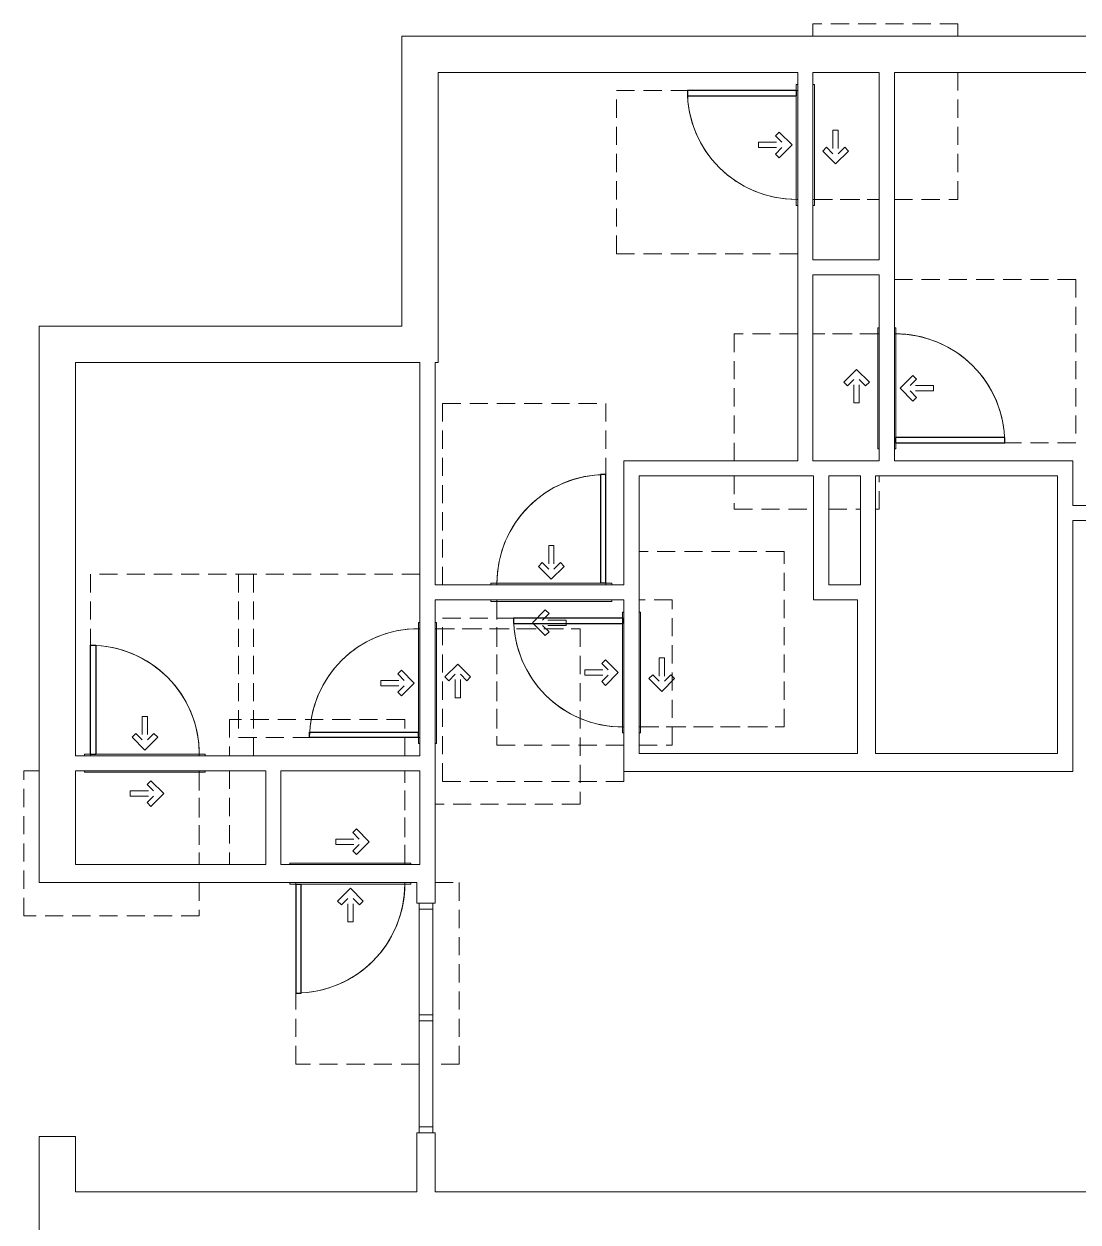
# Model space of a CAD drawing. Header units: inches. Extents: x -93 to 1419, y -1352 to 84.
# Drawn here: x -93.4 to 255.3, y -683.6 to -287.3 of the extents above; entities that cross this region are included whole.
import ezdxf

# ---------------------------------------------------------------- set-up
doc = ezdxf.new("R2010")
doc.units = ezdxf.units.IN
doc.header["$MEASUREMENT"] = 0
doc.linetypes.add('ADA Clearance', pattern=[9, 6, -3])
for name, color, linetype, lineweight in [('A-DOOR', 31, 'Continuous', 15), ('A-DOOR-FRAM', 31, 'Continuous', 9), ('A-GLAZ-CWMG', 51, 'Continuous', 9), ('A-WALL', 113, 'Continuous', 15), ('I-WALL', 2, 'Continuous', 15)]:
    doc.layers.add(name, color=color, linetype=linetype, lineweight=lineweight)

# ---------------------------------------------------------------- blocks, each defined once
blk = doc.blocks.new('Door-Single_CE_ - HM Door-2_ HM Frame-V18-ROOF')
at = {"layer": 'A-DOOR', "linetype": 'ADA Clearance', "lineweight": 9}
for p, q in [((-18, 50.5), (40, 50.5)), ((-18, 39.5), (-18, 50.5)), ((40, 50.5), (40, 2.5)), ((-18, 3), (-18, 33.5)), ((-2.02, 14.28), (-6.26, 10.04)), ((-0.78, 13.04), (-2.91, 10.91)), ((-0.78, 13.04), (-2.02, 14.28)), ((-2.02, 5.79), (-6.26, 10.04)), ((4.84, 10.91), (-2.91, 10.91)), ((4.84, 9.16), (-2.91, 9.16)), ((-0.78, 7.03), (-2.91, 9.16)), ((4.84, 10.91), (4.84, 9.16)), ((-0.78, 7.03), (-2.02, 5.79)), ((40, 2.5), (35, 2.5)), ((-36, -2.5), (-36, -62.5)), ((18, -62.5), (18, -3)), ((-4.26, -8.62), (-0.02, -4.37)), ((-3.02, -9.85), (-0.89, -7.72)), ((-0.89, -15.47), (-0.89, -7.72)), ((4.22, -8.62), (-0.02, -4.37)), ((0.86, -15.47), (0.86, -7.72)), ((2.99, -9.85), (0.86, -7.72)), ((-3.02, -9.85), (-4.26, -8.62)), ((2.99, -9.85), (4.22, -8.62)), ((0.86, -15.47), (-0.89, -15.47)), ((-36, -62.5), (18, -62.5))]:
    blk.add_line(p, q, dxfattribs=at)
at = {"layer": 'A-DOOR'}
for p, q in [((16.25, -39), (16.25, -3)), ((18, -3), (18, -39)), ((18, -39), (16.25, -39))]:
    blk.add_line(p, q, dxfattribs=at)
at = {"layer": 'A-DOOR', "lineweight": 25}
for p, q in [((16.25, -39), (16.25, -3)), ((18, -3), (18, -39)), ((18, -39), (16.25, -39))]:
    blk.add_line(p, q, dxfattribs=at)
at = {"layer": 'A-DOOR', "lineweight": 9}
blk.add_arc((18, -3), 36, 180.0012, 270, dxfattribs=at)
blk.add_arc((18, -3), 36, 180.0012, 270, dxfattribs=at)
blk.add_arc((18, -3), 36, 180.0012, 270, dxfattribs=at)
blk.add_arc((18, -3), 36, 180.0012, 270, dxfattribs=at)
blk = doc.blocks.new('Door-Single_CE_ - HM Door-2_ HM Frame-5153377-ROOF')
at = {"layer": 'A-DOOR', "linetype": 'ADA Clearance', "lineweight": 9}
for p, q in [((-36, 63), (-27.25, 63)), ((-36, 3), (-36, 63)), ((-22.75, 63), (18, 63)), ((18, 63), (18, 3.5)), ((-0.89, 15.97), (-0.89, 8.22)), ((0.86, 15.97), (-0.89, 15.97)), ((0.86, 15.97), (0.86, 8.22)), ((-3.02, 10.35), (-4.26, 9.12)), ((-4.26, 9.12), (-0.02, 4.87)), ((-3.02, 10.35), (-0.89, 8.22)), ((4.22, 9.12), (-0.02, 4.87)), ((2.99, 10.35), (0.86, 8.22)), ((2.99, 10.35), (4.22, 9.12)), ((-28, 3), (-36, 3)), ((-18, -3.5), (-18, -34)), ((40, -34), (40, -3)), ((-2.02, -6.29), (-6.26, -10.54)), ((-0.78, -7.53), (-2.91, -9.66)), ((-0.78, -7.53), (-2.02, -6.29)), ((-2.02, -14.78), (-6.26, -10.54)), ((4.84, -9.66), (-2.91, -9.66)), ((4.84, -11.41), (-2.91, -11.41)), ((-0.78, -13.54), (-2.91, -11.41)), ((4.84, -11.41), (4.84, -9.66)), ((-0.78, -13.54), (-2.02, -14.78)), ((-18, -39), (-18, -51)), ((40, -51), (40, -39)), ((-18, -51), (40, -51))]:
    blk.add_line(p, q, dxfattribs=at)
at = {"layer": 'A-DOOR'}
for p, q in [((18, 39.5), (16.25, 39.5)), ((16.25, 39.5), (16.25, 3.5)), ((18, 3.5), (18, 39.5))]:
    blk.add_line(p, q, dxfattribs=at)
at = {"layer": 'A-DOOR', "lineweight": 25}
for p, q in [((18, 39.5), (16.25, 39.5)), ((16.25, 39.5), (16.25, 3.5)), ((18, 3.5), (18, 39.5))]:
    blk.add_line(p, q, dxfattribs=at)
at = {"layer": 'A-DOOR', "lineweight": 9}
blk.add_arc((18, 3.5), 36, 90, 179.9988, dxfattribs=at)
blk.add_arc((18, 3.5), 36, 90, 179.9988, dxfattribs=at)
blk.add_arc((18, 3.5), 36, 90, 179.9988, dxfattribs=at)
blk.add_arc((18, 3.5), 36, 90, 179.9988, dxfattribs=at)
blk = doc.blocks.new('Door-Single_CE_ - HM Door-2_ HM Frame-V10-ROOF')
at = {"layer": 'A-DOOR', "linetype": 'ADA Clearance', "lineweight": 9}
for p, q in [((-18, 50.5), (40, 50.5)), ((-18, 3), (-18, 50.5)), ((40, 50.5), (40, 2.5)), ((-2.02, 14.28), (-6.26, 10.04)), ((-0.78, 13.04), (-2.91, 10.91)), ((-0.78, 13.04), (-2.02, 14.28)), ((-2.02, 5.79), (-6.26, 10.04)), ((4.84, 10.91), (-2.91, 10.91)), ((4.84, 9.16), (-2.91, 9.16)), ((-0.78, 7.03), (-2.91, 9.16)), ((4.84, 10.91), (4.84, 9.16)), ((-0.78, 7.03), (-2.02, 5.79)), ((-36, -2.5), (-36, -62.5)), ((18, -62.5), (18, -3)), ((-4.26, -8.62), (-0.02, -4.37)), ((-3.02, -9.85), (-0.89, -7.72)), ((-0.89, -15.47), (-0.89, -7.72)), ((4.22, -8.62), (-0.02, -4.37)), ((0.86, -15.47), (0.86, -7.72)), ((2.99, -9.85), (0.86, -7.72)), ((-3.02, -9.85), (-4.26, -8.62)), ((2.99, -9.85), (4.22, -8.62)), ((0.86, -15.47), (-0.89, -15.47)), ((-36, -62.5), (18, -62.5))]:
    blk.add_line(p, q, dxfattribs=at)
at = {"layer": 'A-DOOR'}
for p, q in [((16.25, -39), (16.25, -3)), ((18, -3), (18, -39)), ((18, -39), (16.25, -39))]:
    blk.add_line(p, q, dxfattribs=at)
at = {"layer": 'A-DOOR', "lineweight": 25}
for p, q in [((16.25, -39), (16.25, -3)), ((18, -3), (18, -39)), ((18, -39), (16.25, -39))]:
    blk.add_line(p, q, dxfattribs=at)
at = {"layer": 'A-DOOR', "lineweight": 9}
blk.add_arc((18, -3), 36, 180.0012, 270, dxfattribs=at)
blk.add_arc((18, -3), 36, 180.0012, 270, dxfattribs=at)
blk.add_arc((18, -3), 36, 180.0012, 270, dxfattribs=at)
blk.add_arc((18, -3), 36, 180.0012, 270, dxfattribs=at)
blk = doc.blocks.new('Door-Single_CE_ - HM Door-2_ HM Frame-V11-ROOF')
at = {"layer": 'A-DOOR', "linetype": 'ADA Clearance', "lineweight": 9}
for p, q in [((-36, 62.5), (18, 62.5)), ((-36, 2.5), (-36, 62.5)), ((18, 62.5), (18, 3)), ((-0.89, 15.47), (-0.89, 7.72)), ((0.86, 15.47), (-0.89, 15.47)), ((0.86, 15.47), (0.86, 7.72)), ((-3.02, 9.85), (-4.26, 8.62)), ((-4.26, 8.62), (-0.02, 4.37)), ((-3.02, 9.85), (-0.89, 7.72)), ((4.22, 8.62), (-0.02, 4.37)), ((2.99, 9.85), (0.86, 7.72)), ((2.99, 9.85), (4.22, 8.62)), ((-18, -3), (-18, -50.5)), ((40, -2.5), (29, -2.5)), ((40, -50.5), (40, -2.5)), ((-2.02, -5.79), (-6.26, -10.04)), ((-0.78, -7.03), (-2.91, -9.16)), ((-0.78, -7.03), (-2.02, -5.79)), ((-2.02, -14.28), (-6.26, -10.04)), ((4.84, -9.16), (-2.91, -9.16)), ((4.84, -10.91), (-2.91, -10.91)), ((-0.78, -13.04), (-2.91, -10.91)), ((4.84, -10.91), (4.84, -9.16)), ((-0.78, -13.04), (-2.02, -14.28)), ((-18, -50.5), (24, -50.5)), ((29, -50.5), (40, -50.5))]:
    blk.add_line(p, q, dxfattribs=at)
at = {"layer": 'A-DOOR'}
for p, q in [((18, 39), (16.25, 39)), ((16.25, 39), (16.25, 3)), ((18, 3), (18, 39))]:
    blk.add_line(p, q, dxfattribs=at)
at = {"layer": 'A-DOOR', "lineweight": 25}
for p, q in [((18, 39), (16.25, 39)), ((16.25, 39), (16.25, 3)), ((18, 3), (18, 39))]:
    blk.add_line(p, q, dxfattribs=at)
at = {"layer": 'A-DOOR', "lineweight": 9}
blk.add_arc((18, 3), 36, 90, 179.9988, dxfattribs=at)
blk.add_arc((18, 3), 36, 90, 179.9988, dxfattribs=at)
blk.add_arc((18, 3), 36, 90, 179.9988, dxfattribs=at)
blk.add_arc((18, 3), 36, 90, 179.9988, dxfattribs=at)
blk = doc.blocks.new('Door-Single_CE_ - HM Door-2_ HM Frame-V19-ROOF')
at = {"layer": 'A-DOOR', "linetype": 'ADA Clearance', "lineweight": 9}
for p, q in [((-36, 62.5), (18, 62.5)), ((-36, 2.5), (-36, 62.5)), ((18, 62.5), (18, 3)), ((-0.89, 15.47), (-0.89, 7.72)), ((0.86, 15.47), (-0.89, 15.47)), ((0.86, 15.47), (0.86, 7.72)), ((-3.02, 9.85), (-4.26, 8.62)), ((-4.26, 8.62), (-0.02, 4.37)), ((-3.02, 9.85), (-0.89, 7.72)), ((4.22, 8.62), (-0.02, 4.37)), ((2.99, 9.85), (0.86, 7.72)), ((2.99, 9.85), (4.22, 8.62)), ((-32.73, 2.5), (-36, 2.5)), ((-18, -3), (-18, -50.5)), ((40, -50.5), (40, -2.5)), ((-2.02, -5.79), (-6.26, -10.04)), ((-0.78, -7.03), (-2.91, -9.16)), ((-0.78, -7.03), (-2.02, -5.79)), ((-2.02, -14.28), (-6.26, -10.04)), ((4.84, -9.16), (-2.91, -9.16)), ((4.84, -10.91), (-2.91, -10.91)), ((-0.78, -13.04), (-2.91, -10.91)), ((4.84, -10.91), (4.84, -9.16)), ((-0.78, -13.04), (-2.02, -14.28)), ((-18, -50.5), (40, -50.5))]:
    blk.add_line(p, q, dxfattribs=at)
at = {"layer": 'A-DOOR'}
for p, q in [((18, 39), (16.25, 39)), ((16.25, 39), (16.25, 3)), ((18, 3), (18, 39))]:
    blk.add_line(p, q, dxfattribs=at)
at = {"layer": 'A-DOOR', "lineweight": 25}
for p, q in [((18, 39), (16.25, 39)), ((16.25, 39), (16.25, 3)), ((18, 3), (18, 39))]:
    blk.add_line(p, q, dxfattribs=at)
at = {"layer": 'A-DOOR', "lineweight": 9}
blk.add_arc((18, 3), 36, 90, 179.9988, dxfattribs=at)
blk.add_arc((18, 3), 36, 90, 179.9988, dxfattribs=at)
blk.add_arc((18, 3), 36, 90, 179.9988, dxfattribs=at)
blk.add_arc((18, 3), 36, 90, 179.9988, dxfattribs=at)
blk = doc.blocks.new('Door-Single_CE_ - HM Door-2_ HM Frame-V13-ROOF')
at = {"layer": 'A-DOOR', "linetype": 'ADA Clearance', "lineweight": 9}
for p, q in [((-36, 62.5), (18, 62.5)), ((-36, 2.5), (-36, 62.5)), ((18, 62.5), (18, 3)), ((-0.89, 15.47), (-0.89, 7.72)), ((0.86, 15.47), (-0.89, 15.47)), ((0.86, 15.47), (0.86, 7.72)), ((-3.02, 9.85), (-4.26, 8.62)), ((-4.26, 8.62), (-0.02, 4.37)), ((-3.02, 9.85), (-0.89, 7.72)), ((4.22, 8.62), (-0.02, 4.37)), ((2.99, 9.85), (0.86, 7.72)), ((2.99, 9.85), (4.22, 8.62)), ((-18, -3), (-18, -24.5)), ((40, -2.5), (36, -2.5)), ((40, -50.5), (40, -2.5)), ((-2.02, -5.79), (-6.26, -10.04)), ((-0.78, -7.03), (-2.91, -9.16)), ((-0.78, -7.03), (-2.02, -5.79)), ((-2.02, -14.28), (-6.26, -10.04)), ((4.84, -9.16), (-2.91, -9.16)), ((4.84, -10.91), (-2.91, -10.91)), ((-0.78, -13.04), (-2.91, -10.91)), ((4.84, -10.91), (4.84, -9.16)), ((-0.78, -13.04), (-2.02, -14.28)), ((-18, -29.5), (-18, -50.5)), ((-18, -50.5), (24, -50.5)), ((36, -50.5), (40, -50.5))]:
    blk.add_line(p, q, dxfattribs=at)
at = {"layer": 'A-DOOR'}
for p, q in [((18, 39), (16.25, 39)), ((16.25, 39), (16.25, 3)), ((18, 3), (18, 39))]:
    blk.add_line(p, q, dxfattribs=at)
at = {"layer": 'A-DOOR', "lineweight": 25}
for p, q in [((18, 39), (16.25, 39)), ((16.25, 39), (16.25, 3)), ((18, 3), (18, 39))]:
    blk.add_line(p, q, dxfattribs=at)
at = {"layer": 'A-DOOR', "lineweight": 9}
blk.add_arc((18, 3), 36, 90, 179.9988, dxfattribs=at)
blk.add_arc((18, 3), 36, 90, 179.9988, dxfattribs=at)
blk.add_arc((18, 3), 36, 90, 179.9988, dxfattribs=at)
blk.add_arc((18, 3), 36, 90, 179.9988, dxfattribs=at)
blk = doc.blocks.new('Door-Single_CE_ - HM Door-2_ HM Frame-V14-ROOF')
at = {"layer": 'A-DOOR', "linetype": 'ADA Clearance', "lineweight": 9}
for p, q in [((-36, 62.5), (18, 62.5)), ((-36, 2.5), (-36, 62.5)), ((18, 62.5), (18, 3)), ((-0.89, 15.47), (-0.89, 7.72)), ((0.86, 15.47), (-0.89, 15.47)), ((0.86, 15.47), (0.86, 7.72)), ((-3.02, 9.85), (-4.26, 8.62)), ((-4.26, 8.62), (-0.02, 4.37)), ((-3.02, 9.85), (-0.89, 7.72)), ((4.22, 8.62), (-0.02, 4.37)), ((2.99, 9.85), (0.86, 7.72)), ((2.99, 9.85), (4.22, 8.62)), ((-18, -3), (-18, -24.5)), ((40, -2.5), (29, -2.5)), ((40, -3.75), (40, -2.5)), ((-2.02, -5.79), (-6.26, -10.04)), ((-0.78, -7.03), (-2.91, -9.16)), ((-0.78, -7.03), (-2.02, -5.79)), ((-2.02, -14.28), (-6.26, -10.04)), ((4.84, -9.16), (-2.91, -9.16)), ((4.84, -10.91), (-2.91, -10.91)), ((-0.78, -13.04), (-2.91, -10.91)), ((4.84, -10.91), (4.84, -9.16)), ((40, -19.25), (40, -8.75)), ((-0.78, -13.04), (-2.02, -14.28)), ((40, -50.5), (40, -24.25)), ((-18, -29.5), (-18, -50.5)), ((-18, -50.5), (24, -50.5)), ((29, -50.5), (40, -50.5))]:
    blk.add_line(p, q, dxfattribs=at)
at = {"layer": 'A-DOOR'}
for p, q in [((18, 39), (16.25, 39)), ((16.25, 39), (16.25, 3)), ((18, 3), (18, 39))]:
    blk.add_line(p, q, dxfattribs=at)
at = {"layer": 'A-DOOR', "lineweight": 25}
for p, q in [((18, 39), (16.25, 39)), ((16.25, 39), (16.25, 3)), ((18, 3), (18, 39))]:
    blk.add_line(p, q, dxfattribs=at)
at = {"layer": 'A-DOOR', "lineweight": 9}
blk.add_arc((18, 3), 36, 90, 179.9988, dxfattribs=at)
blk.add_arc((18, 3), 36, 90, 179.9988, dxfattribs=at)
blk.add_arc((18, 3), 36, 90, 179.9988, dxfattribs=at)
blk.add_arc((18, 3), 36, 90, 179.9988, dxfattribs=at)
blk = doc.blocks.new('Door-Single_CE_ - HM Door-2_ HM Frame-V60-ROOF')
at = {"layer": 'A-DOOR', "linetype": 'ADA Clearance', "lineweight": 9}
for p, q in [((-18, 50.5), (40, 50.5)), ((-18, 39.5), (-18, 50.5)), ((40, 50.5), (40, 2.5)), ((-18, 2.5), (-18, 33.5)), ((-2.02, 14.28), (-6.26, 10.04)), ((-0.78, 13.04), (-2.91, 10.91)), ((-0.78, 13.04), (-2.02, 14.28)), ((-2.02, 5.79), (-6.26, 10.04)), ((4.84, 10.91), (-2.91, 10.91)), ((4.84, 9.16), (-2.91, 9.16)), ((-0.78, 7.03), (-2.91, 9.16)), ((4.84, 10.91), (4.84, 9.16)), ((-0.78, 7.03), (-2.02, 5.79)), ((40, 2.5), (35, 2.5)), ((-36, -2.5), (-36, -62.5)), ((18, -62.5), (18, -2.5)), ((-4.26, -8.62), (-0.02, -4.37)), ((-3.02, -9.85), (-0.89, -7.72)), ((-0.89, -15.47), (-0.89, -7.72)), ((4.22, -8.62), (-0.02, -4.37)), ((0.86, -15.47), (0.86, -7.72)), ((2.99, -9.85), (0.86, -7.72)), ((-3.02, -9.85), (-4.26, -8.62)), ((2.99, -9.85), (4.22, -8.62)), ((0.86, -15.47), (-0.89, -15.47)), ((-36, -62.5), (18, -62.5))]:
    blk.add_line(p, q, dxfattribs=at)
at = {"layer": 'A-DOOR'}
for p, q in [((16.25, -39), (16.25, -3)), ((16.25, -3), (18, -3)), ((18, -3), (18, -39)), ((18, -39), (16.25, -39))]:
    blk.add_line(p, q, dxfattribs=at)
at = {"layer": 'A-DOOR', "lineweight": 25}
for p, q in [((16.25, -39), (16.25, -3)), ((18, -3), (16.25, -3)), ((18, -3), (18, -39)), ((18, -39), (16.25, -39))]:
    blk.add_line(p, q, dxfattribs=at)
at = {"layer": 'A-DOOR', "lineweight": 9}
for start in [179.5, 179.5, 179.5, 180.0012]:
    blk.add_arc((18, -3), 36, start, 270, dxfattribs=at)
at = {"layer": 'A-DOOR-FRAM'}
for p, q in [((-20, 3), (20, 3)), ((-20, 2.5), (-20, 3)), ((20, 3), (20, 2.5)), ((-20, -3), (-20, -2.5)), ((20, -3), (-20, -3)), ((20, -2.5), (20, -3))]:
    blk.add_line(p, q, dxfattribs=at)
blk = doc.blocks.new('Door-Single_CE_ - HM Door-2_ HM Frame-V61-ROOF')
at = {"layer": 'A-DOOR', "linetype": 'ADA Clearance', "lineweight": 9}
for p, q in [((-36, 63), (-27.25, 63)), ((-36, 3), (-36, 63)), ((-22.75, 63), (18, 63)), ((18, 63), (18, 3)), ((-0.89, 15.97), (-0.89, 8.22)), ((0.86, 15.97), (-0.89, 15.97)), ((0.86, 15.97), (0.86, 8.22)), ((-3.02, 10.35), (-4.26, 9.12)), ((-4.26, 9.12), (-0.02, 4.87)), ((-3.02, 10.35), (-0.89, 8.22)), ((4.22, 9.12), (-0.02, 4.87)), ((2.99, 10.35), (0.86, 8.22)), ((2.99, 10.35), (4.22, 9.12)), ((-28, 3), (-36, 3)), ((-18, -3), (-18, -34)), ((40, -34), (40, -3)), ((-2.02, -6.29), (-6.26, -10.54)), ((-0.78, -7.53), (-2.91, -9.66)), ((-0.78, -7.53), (-2.02, -6.29)), ((-2.02, -14.78), (-6.26, -10.54)), ((4.84, -9.66), (-2.91, -9.66)), ((4.84, -11.41), (-2.91, -11.41)), ((-0.78, -13.54), (-2.91, -11.41)), ((4.84, -11.41), (4.84, -9.66)), ((-0.78, -13.54), (-2.02, -14.78)), ((-18, -39), (-18, -51)), ((40, -51), (40, -39)), ((-18, -51), (40, -51))]:
    blk.add_line(p, q, dxfattribs=at)
at = {"layer": 'A-DOOR'}
for p, q in [((18, 39.5), (16.25, 39.5)), ((16.25, 39.5), (16.25, 3.5)), ((18, 3.5), (18, 39.5)), ((16.25, 3.5), (18, 3.5))]:
    blk.add_line(p, q, dxfattribs=at)
at = {"layer": 'A-DOOR', "lineweight": 25}
for p, q in [((18, 39.5), (16.25, 39.5)), ((16.25, 39.5), (16.25, 3.5)), ((18, 3.5), (18, 39.5)), ((18, 3.5), (16.25, 3.5))]:
    blk.add_line(p, q, dxfattribs=at)
at = {"layer": 'A-DOOR', "lineweight": 9}
for end in [179.9988, 180.5, 180.5, 180.5]:
    blk.add_arc((18, 3.5), 36, 90, end, dxfattribs=at)
at = {"layer": 'A-DOOR-FRAM'}
for p, q in [((-20, 3.5), (20, 3.5)), ((-20, 3), (-20, 3.5)), ((20, 3.5), (20, 3)), ((-20, -3.5), (-20, -3)), ((20, -3.5), (-20, -3.5)), ((20, -3), (20, -3.5))]:
    blk.add_line(p, q, dxfattribs=at)
blk = doc.blocks.new('Door-Single_CE_ - HM Door-2_ HM Frame-V51-ROOF')
at = {"layer": 'A-DOOR', "linetype": 'ADA Clearance', "lineweight": 9}
for p, q in [((-18, 50.5), (40, 50.5)), ((-18, 2.5), (-18, 50.5)), ((40, 50.5), (40, 2.5)), ((-2.02, 14.28), (-6.26, 10.04)), ((-0.78, 13.04), (-2.91, 10.91)), ((-0.78, 13.04), (-2.02, 14.28)), ((-2.02, 5.79), (-6.26, 10.04)), ((4.84, 10.91), (-2.91, 10.91)), ((4.84, 9.16), (-2.91, 9.16)), ((-0.78, 7.03), (-2.91, 9.16)), ((4.84, 10.91), (4.84, 9.16)), ((-0.78, 7.03), (-2.02, 5.79)), ((-36, -2.5), (-36, -62.5)), ((18, -62.5), (18, -2.5)), ((-4.26, -8.62), (-0.02, -4.37)), ((-3.02, -9.85), (-0.89, -7.72)), ((-0.89, -15.47), (-0.89, -7.72)), ((4.22, -8.62), (-0.02, -4.37)), ((0.86, -15.47), (0.86, -7.72)), ((2.99, -9.85), (0.86, -7.72)), ((-3.02, -9.85), (-4.26, -8.62)), ((2.99, -9.85), (4.22, -8.62)), ((0.86, -15.47), (-0.89, -15.47)), ((-36, -62.5), (18, -62.5))]:
    blk.add_line(p, q, dxfattribs=at)
at = {"layer": 'A-DOOR'}
for p, q in [((16.25, -39), (16.25, -3)), ((16.25, -3), (18, -3)), ((18, -3), (18, -39)), ((18, -39), (16.25, -39))]:
    blk.add_line(p, q, dxfattribs=at)
at = {"layer": 'A-DOOR', "lineweight": 25}
for p, q in [((16.25, -39), (16.25, -3)), ((18, -3), (16.25, -3)), ((18, -3), (18, -39)), ((18, -39), (16.25, -39))]:
    blk.add_line(p, q, dxfattribs=at)
at = {"layer": 'A-DOOR', "lineweight": 9}
for start in [179.5, 179.5, 179.5, 180.0012]:
    blk.add_arc((18, -3), 36, start, 270, dxfattribs=at)
at = {"layer": 'A-DOOR-FRAM'}
for p, q in [((-20, 3), (20, 3)), ((-20, 2.5), (-20, 3)), ((20, 3), (20, 2.5)), ((-20, -3), (-20, -2.5)), ((20, -3), (-20, -3)), ((20, -2.5), (20, -3))]:
    blk.add_line(p, q, dxfattribs=at)
blk = doc.blocks.new('Door-Single_CE_ - HM Door-2_ HM Frame-V52-ROOF')
at = {"layer": 'A-DOOR', "linetype": 'ADA Clearance', "lineweight": 9}
for p, q in [((-36, 62.5), (18, 62.5)), ((-36, 2.5), (-36, 62.5)), ((18, 62.5), (18, 2.5)), ((-0.89, 15.47), (-0.89, 7.72)), ((0.86, 15.47), (-0.89, 15.47)), ((0.86, 15.47), (0.86, 7.72)), ((-3.02, 9.85), (-4.26, 8.62)), ((-4.26, 8.62), (-0.02, 4.37)), ((-3.02, 9.85), (-0.89, 7.72)), ((4.22, 8.62), (-0.02, 4.37)), ((2.99, 9.85), (0.86, 7.72)), ((2.99, 9.85), (4.22, 8.62)), ((-18, -2.5), (-18, -50.5)), ((40, -2.5), (29, -2.5)), ((40, -50.5), (40, -2.5)), ((-2.02, -5.79), (-6.26, -10.04)), ((-0.78, -7.03), (-2.91, -9.16)), ((-0.78, -7.03), (-2.02, -5.79)), ((-2.02, -14.28), (-6.26, -10.04)), ((4.84, -9.16), (-2.91, -9.16)), ((4.84, -10.91), (-2.91, -10.91)), ((-0.78, -13.04), (-2.91, -10.91)), ((4.84, -10.91), (4.84, -9.16)), ((-0.78, -13.04), (-2.02, -14.28)), ((-18, -50.5), (24, -50.5)), ((29, -50.5), (40, -50.5))]:
    blk.add_line(p, q, dxfattribs=at)
at = {"layer": 'A-DOOR'}
for p, q in [((18, 39), (16.25, 39)), ((16.25, 39), (16.25, 3)), ((18, 3), (18, 39)), ((16.25, 3), (18, 3))]:
    blk.add_line(p, q, dxfattribs=at)
at = {"layer": 'A-DOOR', "lineweight": 25}
for p, q in [((18, 39), (16.25, 39)), ((16.25, 39), (16.25, 3)), ((18, 3), (18, 39)), ((18, 3), (16.25, 3))]:
    blk.add_line(p, q, dxfattribs=at)
at = {"layer": 'A-DOOR', "lineweight": 9}
for end in [179.9988, 180.5, 180.5, 180.5]:
    blk.add_arc((18, 3), 36, 90, end, dxfattribs=at)
at = {"layer": 'A-DOOR-FRAM'}
for p, q in [((-20, 3), (20, 3)), ((-20, 2.5), (-20, 3)), ((20, 3), (20, 2.5)), ((-20, -3), (-20, -2.5)), ((20, -3), (-20, -3)), ((20, -2.5), (20, -3))]:
    blk.add_line(p, q, dxfattribs=at)
blk = doc.blocks.new('Door-Single_CE_ - HM Door-2_ HM Frame-V53-ROOF')
at = {"layer": 'A-DOOR', "linetype": 'ADA Clearance', "lineweight": 9}
for p, q in [((-36, 62.5), (18, 62.5)), ((-36, 2.5), (-36, 62.5)), ((18, 62.5), (18, 2.5)), ((-0.89, 15.47), (-0.89, 7.72)), ((0.86, 15.47), (-0.89, 15.47)), ((0.86, 15.47), (0.86, 7.72)), ((-3.02, 9.85), (-4.26, 8.62)), ((-4.26, 8.62), (-0.02, 4.37)), ((-3.02, 9.85), (-0.89, 7.72)), ((4.22, 8.62), (-0.02, 4.37)), ((2.99, 9.85), (0.86, 7.72)), ((2.99, 9.85), (4.22, 8.62)), ((-32.73, 2.5), (-36, 2.5)), ((-18, -2.5), (-18, -50.5)), ((40, -50.5), (40, -2.5)), ((-2.02, -5.79), (-6.26, -10.04)), ((-0.78, -7.03), (-2.91, -9.16)), ((-0.78, -7.03), (-2.02, -5.79)), ((-2.02, -14.28), (-6.26, -10.04)), ((4.84, -9.16), (-2.91, -9.16)), ((4.84, -10.91), (-2.91, -10.91)), ((-0.78, -13.04), (-2.91, -10.91)), ((4.84, -10.91), (4.84, -9.16)), ((-0.78, -13.04), (-2.02, -14.28)), ((-18, -50.5), (40, -50.5))]:
    blk.add_line(p, q, dxfattribs=at)
at = {"layer": 'A-DOOR'}
for p, q in [((18, 39), (16.25, 39)), ((16.25, 39), (16.25, 3)), ((18, 3), (18, 39)), ((16.25, 3), (18, 3))]:
    blk.add_line(p, q, dxfattribs=at)
at = {"layer": 'A-DOOR', "lineweight": 25}
for p, q in [((18, 39), (16.25, 39)), ((16.25, 39), (16.25, 3)), ((18, 3), (18, 39)), ((18, 3), (16.25, 3))]:
    blk.add_line(p, q, dxfattribs=at)
at = {"layer": 'A-DOOR', "lineweight": 9}
for end in [179.9988, 180.5, 180.5, 180.5]:
    blk.add_arc((18, 3), 36, 90, end, dxfattribs=at)
at = {"layer": 'A-DOOR-FRAM'}
for p, q in [((-20, 3), (20, 3)), ((-20, 2.5), (-20, 3)), ((20, 3), (20, 2.5)), ((-20, -3), (-20, -2.5)), ((20, -3), (-20, -3)), ((20, -2.5), (20, -3))]:
    blk.add_line(p, q, dxfattribs=at)
blk = doc.blocks.new('Door-Single_CE_ - HM Door-2_ HM Frame-V54-ROOF')
at = {"layer": 'A-DOOR', "linetype": 'ADA Clearance', "lineweight": 9}
for p, q in [((-36, 62.5), (18, 62.5)), ((-36, 2.5), (-36, 62.5)), ((18, 62.5), (18, 2.5)), ((-0.89, 15.47), (-0.89, 7.72)), ((0.86, 15.47), (-0.89, 15.47)), ((0.86, 15.47), (0.86, 7.72)), ((-3.02, 9.85), (-4.26, 8.62)), ((-4.26, 8.62), (-0.02, 4.37)), ((-3.02, 9.85), (-0.89, 7.72)), ((4.22, 8.62), (-0.02, 4.37)), ((2.99, 9.85), (0.86, 7.72)), ((2.99, 9.85), (4.22, 8.62)), ((-18, -2.5), (-18, -24.5)), ((40, -2.5), (36, -2.5)), ((40, -50.5), (40, -2.5)), ((-2.02, -5.79), (-6.26, -10.04)), ((-0.78, -7.03), (-2.91, -9.16)), ((-0.78, -7.03), (-2.02, -5.79)), ((-2.02, -14.28), (-6.26, -10.04)), ((4.84, -9.16), (-2.91, -9.16)), ((4.84, -10.91), (-2.91, -10.91)), ((-0.78, -13.04), (-2.91, -10.91)), ((4.84, -10.91), (4.84, -9.16)), ((-0.78, -13.04), (-2.02, -14.28)), ((-18, -29.5), (-18, -50.5)), ((-18, -50.5), (24, -50.5)), ((36, -50.5), (40, -50.5))]:
    blk.add_line(p, q, dxfattribs=at)
at = {"layer": 'A-DOOR'}
for p, q in [((18, 39), (16.25, 39)), ((16.25, 39), (16.25, 3)), ((18, 3), (18, 39)), ((16.25, 3), (18, 3))]:
    blk.add_line(p, q, dxfattribs=at)
at = {"layer": 'A-DOOR', "lineweight": 25}
for p, q in [((18, 39), (16.25, 39)), ((16.25, 39), (16.25, 3)), ((18, 3), (18, 39)), ((18, 3), (16.25, 3))]:
    blk.add_line(p, q, dxfattribs=at)
at = {"layer": 'A-DOOR', "lineweight": 9}
for end in [179.9988, 180.5, 180.5, 180.5]:
    blk.add_arc((18, 3), 36, 90, end, dxfattribs=at)
at = {"layer": 'A-DOOR-FRAM'}
for p, q in [((-20, 3), (20, 3)), ((-20, 2.5), (-20, 3)), ((20, 3), (20, 2.5)), ((-20, -3), (-20, -2.5)), ((20, -3), (-20, -3)), ((20, -2.5), (20, -3))]:
    blk.add_line(p, q, dxfattribs=at)
blk = doc.blocks.new('Door-Single_CE_ - HM Door-2_ HM Frame-V55-ROOF')
at = {"layer": 'A-DOOR', "linetype": 'ADA Clearance', "lineweight": 9}
for p, q in [((-36, 62.5), (18, 62.5)), ((-36, 2.5), (-36, 62.5)), ((18, 62.5), (18, 2.5)), ((-0.89, 15.47), (-0.89, 7.72)), ((0.86, 15.47), (-0.89, 15.47)), ((0.86, 15.47), (0.86, 7.72)), ((-3.02, 9.85), (-4.26, 8.62)), ((-4.26, 8.62), (-0.02, 4.37)), ((-3.02, 9.85), (-0.89, 7.72)), ((4.22, 8.62), (-0.02, 4.37)), ((2.99, 9.85), (0.86, 7.72)), ((2.99, 9.85), (4.22, 8.62)), ((-18, -2.5), (-18, -24.5)), ((40, -2.5), (29, -2.5)), ((40, -3.75), (40, -2.5)), ((-2.02, -5.79), (-6.26, -10.04)), ((-0.78, -7.03), (-2.91, -9.16)), ((-0.78, -7.03), (-2.02, -5.79)), ((-2.02, -14.28), (-6.26, -10.04)), ((4.84, -9.16), (-2.91, -9.16)), ((4.84, -10.91), (-2.91, -10.91)), ((-0.78, -13.04), (-2.91, -10.91)), ((4.84, -10.91), (4.84, -9.16)), ((40, -19.25), (40, -8.75)), ((-0.78, -13.04), (-2.02, -14.28)), ((40, -50.5), (40, -24.25)), ((-18, -29.5), (-18, -50.5)), ((-18, -50.5), (24, -50.5)), ((29, -50.5), (40, -50.5))]:
    blk.add_line(p, q, dxfattribs=at)
at = {"layer": 'A-DOOR'}
for p, q in [((18, 39), (16.25, 39)), ((16.25, 39), (16.25, 3)), ((18, 3), (18, 39)), ((16.25, 3), (18, 3))]:
    blk.add_line(p, q, dxfattribs=at)
at = {"layer": 'A-DOOR', "lineweight": 25}
for p, q in [((18, 39), (16.25, 39)), ((16.25, 39), (16.25, 3)), ((18, 3), (18, 39)), ((18, 3), (16.25, 3))]:
    blk.add_line(p, q, dxfattribs=at)
at = {"layer": 'A-DOOR', "lineweight": 9}
for end in [179.9988, 180.5, 180.5, 180.5]:
    blk.add_arc((18, 3), 36, 90, end, dxfattribs=at)
at = {"layer": 'A-DOOR-FRAM'}
for p, q in [((-20, 3), (20, 3)), ((-20, 2.5), (-20, 3)), ((20, 3), (20, 2.5)), ((-20, -3), (-20, -2.5)), ((20, -3), (-20, -3)), ((20, -2.5), (20, -3))]:
    blk.add_line(p, q, dxfattribs=at)
blk = doc.blocks.new('Rectangular Mullion - 4 1_2_ x 2_ Rectangular_CE_-5153395-ROOF')
at = {"layer": 'A-GLAZ-CWMG'}
for p, q in [((955.3, -742.6), (959.8, -742.6)), ((955.3, -777.6), (955.3, -742.6)), ((959.8, -742.6), (959.8, -777.6)), ((959.8, -777.6), (955.3, -777.6))]:
    blk.add_line(p, q, dxfattribs=at)
blk = doc.blocks.new('Rectangular Mullion - 4 1_2_ x 2_ Rectangular_CE_-5156098-ROOF')
at = {"layer": 'A-GLAZ-CWMG'}
for p, q in [((-2, -2.25), (-2, 2.25)), ((-2, 2.25), (0, 2.25)), ((0, 2.25), (0, -2.25)), ((0, -2.25), (-2, -2.25))]:
    blk.add_line(p, q, dxfattribs=at)
blk = doc.blocks.new('Rectangular Mullion - 4 1_2_ x 2_ Rectangular_CE_-5156099-ROOF')
at = {"layer": 'A-GLAZ-CWMG'}
for p, q in [((0, 2.25), (-2, 2.25)), ((-2, 2.25), (-2, -2.25)), ((0, -2.25), (0, 2.25)), ((-2, -2.25), (0, -2.25))]:
    blk.add_line(p, q, dxfattribs=at)
blk = doc.blocks.new('Rectangular Mullion - 4 1_2_ x 2_ Rectangular_CE_-5156096-ROOF')
at = {"layer": 'A-GLAZ-CWMG'}
for p, q in [((-1, -2.25), (-1, 2.25)), ((-1, 2.25), (1, 2.25)), ((1, 2.25), (1, -2.25)), ((1, -2.25), (-1, -2.25))]:
    blk.add_line(p, q, dxfattribs=at)

msp = doc.modelspace()

# ---------------------------------------------------------------- linework, layer by layer
at = {"layer": 'A-WALL'}
for p, q in [((31.55, -387.35), (31.55, -291.35)), ((31.55, -291.35), (327.55, -291.35)), ((43.55, -303.35), (43.55, -399.35)), ((162.55, -303.35), (43.55, -303.35)), ((189.55, -303.35), (167.55, -303.35)), ((315.55, -303.35), (194.55, -303.35)), ((-88.45, -387.35), (31.55, -387.35)), ((-88.45, -571.35), (-88.45, -387.35)), ((37.55, -399.35), (-76.45, -399.35)), ((-76.45, -399.35), (-76.45, -529.35)), ((43.55, -399.35), (42.55, -399.35)), ((183.3, -472.85), (182.3, -472.85)), ((188.3, -472.85), (188.3, -528.58)), ((182.3, -528.58), (182.3, -477.85)), ((105.05, -528.58), (105.05, -534.58)), ((110.05, -528.58), (182.3, -528.58)), ((188.3, -528.58), (248.55, -528.58)), ((-76.45, -534.35), (-76.45, -565.35)), ((248.55, -534.58), (105.05, -534.58)), ((-76.45, -565.35), (-13.45, -565.35)), ((-8.45, -565.35), (37.55, -565.35)), ((42.55, -565.35), (42.55, -578.1)), ((36.55, -571.35), (-88.45, -571.35)), ((36.55, -578.1), (36.55, -571.35)), ((36.55, -578.1), (42.55, -578.1)), ((-88.45, -702.35), (-88.45, -655.35)), ((-88.45, -655.35), (-76.45, -655.35)), ((-76.45, -655.35), (-76.45, -673.6)), ((36.55, -673.6), (36.55, -654.1)), ((42.55, -654.1), (36.55, -654.1)), ((42.55, -654.1), (42.55, -673.6)), ((-76.45, -673.6), (36.55, -673.6)), ((42.55, -673.6), (445.55, -673.6))]:
    msp.add_line(p, q, dxfattribs=at)
at = {"layer": 'I-WALL'}
for p, q in [((162.55, -431.85), (162.55, -303.35)), ((167.55, -303.35), (167.55, -365.35)), ((189.55, -365.35), (189.55, -303.35)), ((194.55, -303.35), (194.55, -431.85)), ((167.55, -365.35), (189.55, -365.35)), ((167.55, -370.35), (167.55, -431.85)), ((189.55, -370.35), (167.55, -370.35)), ((189.55, -431.85), (189.55, -370.35)), ((37.55, -529.35), (37.55, -399.35)), ((42.55, -399.35), (42.55, -472.85)), ((105.05, -472.85), (105.05, -431.85)), ((105.05, -431.85), (162.55, -431.85)), ((167.55, -431.85), (189.55, -431.85)), ((194.55, -431.85), (253.55, -431.85)), ((253.55, -431.85), (253.55, -446.58)), ((110.05, -436.85), (110.05, -528.58)), ((167.8, -436.85), (110.05, -436.85)), ((167.8, -477.85), (167.8, -436.85)), ((183.3, -436.85), (172.8, -436.85)), ((172.8, -436.85), (172.8, -472.85)), ((183.3, -472.85), (183.3, -436.85)), ((248.55, -436.85), (188.3, -436.85)), ((188.3, -436.85), (188.3, -472.85)), ((248.55, -528.58), (248.55, -436.85)), ((253.55, -446.58), (316.05, -446.58)), ((253.55, -451.58), (253.55, -534.58)), ((316.05, -451.58), (253.55, -451.58)), ((42.55, -472.85), (105.05, -472.85)), ((172.8, -472.85), (182.3, -472.85)), ((42.55, -477.85), (42.55, -565.35)), ((105.05, -477.85), (42.55, -477.85)), ((105.05, -528.58), (105.05, -477.85)), ((182.3, -477.85), (167.8, -477.85)), ((-76.45, -529.35), (37.55, -529.35)), ((-13.45, -534.35), (-76.45, -534.35)), ((-13.45, -565.35), (-13.45, -534.35)), ((37.55, -534.35), (-8.45, -534.35)), ((-8.45, -534.35), (-8.45, -565.35)), ((37.55, -565.35), (37.55, -534.35)), ((248.55, -534.58), (253.55, -534.58))]:
    msp.add_line(p, q, dxfattribs=at)

# ---------------------------------------------------------------- block references
at = {"layer": 'A-DOOR', "lineweight": 9}
for name, p, rotation in [('Door-Single_CE_ - HM Door-2_ HM Frame-V13-ROOF', (165.05, -327.35), 89.99999999999973), ('Door-Single_CE_ - HM Door-2_ HM Frame-V13-ROOF', (165.05, -327.35), 89.99999999999973), ('Door-Single_CE_ - HM Door-2_ HM Frame-V54-ROOF', (165.05, -327.35), 89.99999999999973), ('Door-Single_CE_ - HM Door-2_ HM Frame-V14-ROOF', (192.05, -407.85), 269.9999999999998), ('Door-Single_CE_ - HM Door-2_ HM Frame-V14-ROOF', (192.05, -407.85), 269.9999999999998), ('Door-Single_CE_ - HM Door-2_ HM Frame-V55-ROOF', (192.05, -407.85), 269.9999999999998), ('Door-Single_CE_ - HM Door-2_ HM Frame-V19-ROOF', (107.55, -501.85), 89.99999999999967), ('Door-Single_CE_ - HM Door-2_ HM Frame-V19-ROOF', (107.55, -501.85), 89.99999999999967), ('Door-Single_CE_ - HM Door-2_ HM Frame-V53-ROOF', (107.55, -501.85), 89.99999999999967), ('Door-Single_CE_ - HM Door-2_ HM Frame-V18-ROOF', (-53.45, -531.85), 180), ('Door-Single_CE_ - HM Door-2_ HM Frame-V18-ROOF', (-53.45, -531.85), 180), ('Door-Single_CE_ - HM Door-2_ HM Frame-V60-ROOF', (-53.45, -531.85), 180), ('Door-Single_CE_ - HM Door-2_ HM Frame-V10-ROOF', (40.05, -505.35), 269.9999999999997), ('Door-Single_CE_ - HM Door-2_ HM Frame-V10-ROOF', (40.05, -505.35), 269.9999999999997), ('Door-Single_CE_ - HM Door-2_ HM Frame-V51-ROOF', (40.05, -505.35), 269.9999999999997), ('Door-Single_CE_ - HM Door-2_ HM Frame-5153377-ROOF', (14.55, -568.35), 180), ('Door-Single_CE_ - HM Door-2_ HM Frame-5153377-ROOF', (14.55, -568.35), 180), ('Door-Single_CE_ - HM Door-2_ HM Frame-V61-ROOF', (14.55, -568.35), 180)]:
    msp.add_blockref(name, p, dxfattribs=dict(at, rotation=rotation))
for name in ['Door-Single_CE_ - HM Door-2_ HM Frame-V11-ROOF', 'Door-Single_CE_ - HM Door-2_ HM Frame-V11-ROOF', 'Door-Single_CE_ - HM Door-2_ HM Frame-V52-ROOF']:
    msp.add_blockref(name, (81.05, -475.35), dxfattribs=at)
at = {"layer": 'A-GLAZ-CWMG', "extrusion": (0, 0, -1), "rotation": 90.00000000000021}
for name, p in [('Rectangular Mullion - 4 1_2_ x 2_ Rectangular_CE_-5156098-ROOF', (-39.55, -578.1)), ('Rectangular Mullion - 4 1_2_ x 2_ Rectangular_CE_-5156096-ROOF', (-39.55, -616.1))]:
    msp.add_blockref(name, p, dxfattribs=at)
at = {"layer": 'A-GLAZ-CWMG'}
for name, p, rotation in [('Rectangular Mullion - 4 1_2_ x 2_ Rectangular_CE_-5153395-ROOF', (997.1, -1357.69), 180), ('Rectangular Mullion - 4 1_2_ x 2_ Rectangular_CE_-5153395-ROOF', (997.1, -1394.69), 180), ('Rectangular Mullion - 4 1_2_ x 2_ Rectangular_CE_-5156099-ROOF', (39.55, -654.1), 269.9999999999998)]:
    msp.add_blockref(name, p, dxfattribs=dict(at, rotation=rotation))

doc.saveas('drawing.dxf')
